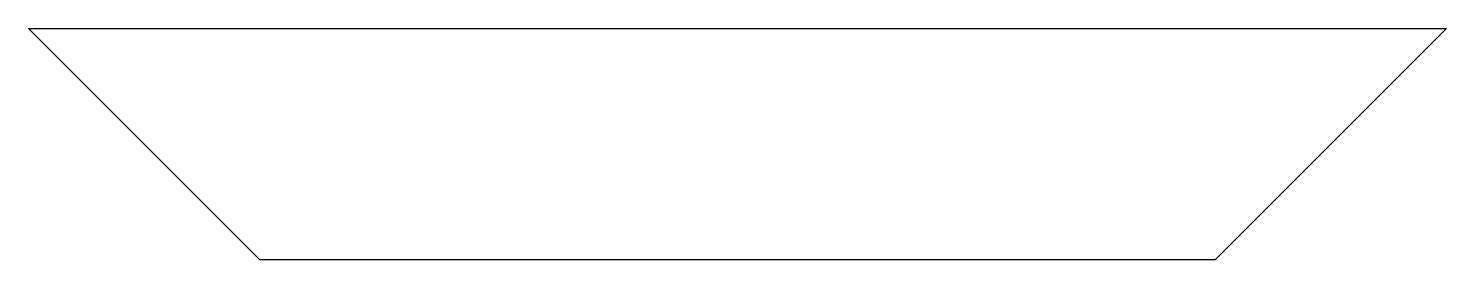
# Model space of a CAD drawing. Header units: millimetres. Extents: x 68 to 958, y 44 to 189.
import ezdxf

# ---------------------------------------------------------------- set-up
doc = ezdxf.new("R2010")
doc.units = ezdxf.units.MM

msp = doc.modelspace()

# ---------------------------------------------------------------- linework, layer by layer
at = {"extrusion": (-1.83697e-16, -1, -1.83697e-16)}
for p, q in [((67.73, 188.81), (212.73, 43.81)), ((67.73, 188.81), (957.73, 188.81)), ((812.73, 43.81), (957.73, 188.81)), ((212.73, 43.81), (812.73, 43.81))]:
    msp.add_line(p, q, dxfattribs=at)

doc.saveas('drawing.dxf')
